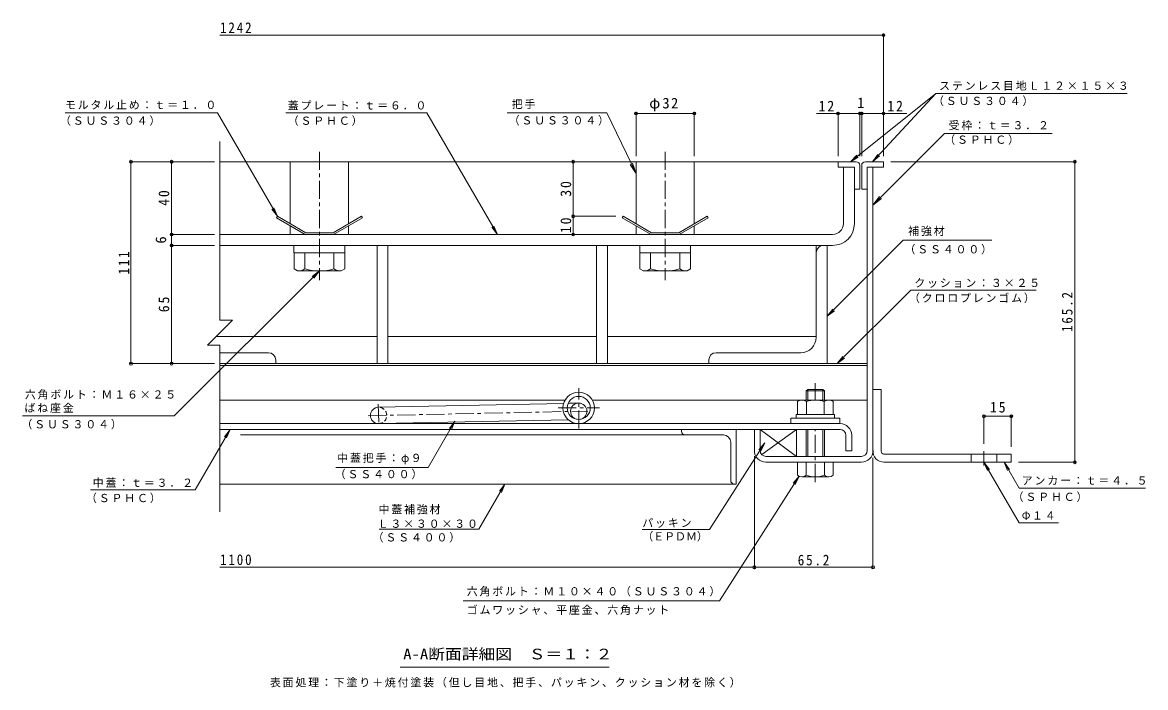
# Model space of a CAD drawing. Units: millimetres on the paper, enlarged 10 times, with parts at other scales. Extents: x -2620 to 2719, y -1962 to 1857.
# Drawn here: x -367 to 2719, y 29 to 1857 of the extents above; entities that cross this region are included whole.
import ezdxf
from ezdxf.enums import TextEntityAlignment as Align

# ---------------------------------------------------------------- set-up
doc = ezdxf.new("R2010")
doc.units = ezdxf.units.MM
doc.header["$LTSCALE"] = 10
doc.header["$PDMODE"] = 32
doc.header["$PDSIZE"] = 8
doc.linetypes.add('CHAIN1', pattern=[8, 5, -1, 1, -1])
doc.linetypes.add('DASHED1', pattern=[1.8, 1.2, -0.6])
for name, color, linetype, lineweight in [('D-1', 2, 'Continuous', 9), ('D-2', 3, 'Continuous', 9), ('D-3', 4, 'Continuous', 9), ('D-5', 7, 'Continuous', 9), ('D-6', 6, 'Continuous', 9), ('D-7', 5, 'Continuous', 5), ('D-8', 5, 'Continuous', 5), ('D-9', 134, 'Continuous', 5), ('D-A', 3, 'Continuous', 9), ('D-B', 6, 'Continuous', 9), ('D-C', 2, 'Continuous', 9), ('D-D', 4, 'Continuous', 9), ('D-E', 3, 'Continuous', 9), ('D-F', 7, 'Continuous', 9)]:
    doc.layers.add(name, color=color, linetype=linetype, lineweight=lineweight)
doc.styles.add('ＭＳ ゴシック', font='')
doc.styles.get('ＭＳ ゴシック').set_extended_font_data('MS Gothic')

msp = doc.modelspace()

# ---------------------------------------------------------------- linework, layer by layer
at = {"layer": 'D-1'}
for p, q in [((1953.73, 680.24), (1953.73, 1459.24)), ((1969.73, 1459.24), (1953.73, 1459.24)), ((1969.73, 680.24), (1969.73, 1459.24)), ((1659.73, 680.24), (1659.73, 738.24)), ((1937.73, 664.24), (1675.73, 664.24)), ((1675.73, 648.24), (1786.23, 648.24)), ((1937.73, 648.24), (1836.23, 648.24))]:
    msp.add_line(p, q, dxfattribs=at)
msp.add_lwpolyline([(1643.73, 680.24), (1643.73, 738.24), (1659.73, 738.24)], dxfattribs=at)
for centre, radius, start, end in [((1675.73, 680.24), 32, 180, 270), ((1675.73, 680.24), 16, 180, 270), ((1937.73, 680.24), 16, 270, 0), ((1937.73, 680.24), 32, 270, 0)]:
    msp.add_arc(centre, radius, start, end, dxfattribs=at)
at = {"layer": 'D-2'}
for p, q in [((1888.73, 1459.24), (1918.73, 1459.24)), ((1888.73, 1459.24), (1888.73, 1304.24)), ((1918.73, 1304.24), (1918.73, 1459.24)), ((175.57, 1274.24), (1858.73, 1274.24)), ((175.57, 1244.24), (1858.73, 1244.24))]:
    msp.add_line(p, q, dxfattribs=at)
at = {"layer": 'D-2', "linetype": 'CHAIN1'}
for p, q in [((1161.23, 740.75), (1161.23, 851.73)), ((1104.49, 797.49), (1217.97, 797.49))]:
    msp.add_line(p, q, dxfattribs=at)
at = {"layer": 'D-2'}
for radius in [43.25, 31.75]:
    msp.add_circle((1161.23, 797.49), radius, dxfattribs=at)
for radius in [30, 60]:
    msp.add_arc((1858.73, 1304.24), radius, 270, 0, dxfattribs=at)
at = {"layer": 'D-3'}
for p, q in [((1873.73, 1474.24), (175.57, 1474.24)), ((1873.73, 1474.24), (1873.73, 1459.24)), ((1923.73, 1474.24), (1873.73, 1474.24)), ((1873.73, 1459.24), (1918.73, 1459.24)), ((1918.73, 1459.24), (1918.73, 1399.24)), ((1933.73, 1464.24), (1933.73, 1399.24)), ((1938.73, 1464.24), (1938.73, 1399.24)), ((1948.73, 1474.24), (1998.73, 1474.24)), ((1998.73, 1459.24), (1953.73, 1459.24)), ((1953.73, 1399.24), (1953.73, 1459.24)), ((1998.73, 1474.24), (1998.73, 1459.24)), ((1918.73, 1399.24), (1933.73, 1399.24)), ((1953.73, 1399.24), (1938.73, 1399.24)), ((333.29, 1324.24), (330.79, 1319.91)), ((330.79, 1319.91), (409.89, 1274.24)), ((333.29, 1324.24), (411.23, 1279.24)), ((564.17, 1324.24), (486.23, 1279.24)), ((566.67, 1319.91), (487.57, 1274.24)), ((564.17, 1324.24), (566.67, 1319.91)), ((1283.29, 1324.24), (1280.79, 1319.91)), ((1280.79, 1319.91), (1359.89, 1274.24)), ((1283.29, 1324.24), (1361.23, 1279.24)), ((1514.17, 1324.24), (1436.23, 1279.24)), ((1516.67, 1319.91), (1437.57, 1274.24)), ((1514.17, 1324.24), (1516.67, 1319.91)), ((409.89, 1274.24), (487.57, 1274.24)), ((486.23, 1279.24), (411.23, 1279.24)), ((1359.89, 1274.24), (1437.57, 1274.24)), ((1436.23, 1279.24), (1361.23, 1279.24))]:
    msp.add_line(p, q, dxfattribs=at)
for centre, start, end in [((1923.73, 1464.24), 0, 90), ((1948.73, 1464.24), 90, 180)]:
    msp.add_arc(centre, 10, start, end, dxfattribs=at)
at = {"layer": 'D-5'}
for p, q in [((2142.28, 1661.64), (1907.64, 1474.24)), ((2142.28, 1661.64), (1968.76, 1474.24)), ((2142.28, 1661.64), (2668.12, 1661.64)), ((-250.05, 1608.99), (168.88, 1608.99)), ((168.88, 1608.99), (333.29, 1324.24)), ((356.41, 1608.99), (743.59, 1608.99)), ((937.89, 1274.24), (743.59, 1608.99)), ((1238.32, 1608.99), (965.06, 1608.99)), ((1238.32, 1608.99), (1318.73, 1441.9)), ((2166.12, 1552.28), (1969.73, 1355.21)), ((2166.12, 1552.28), (2462.46, 1552.28)), ((1907.64, 1474.24), (1924.97, 1492.26)), ((1907.64, 1474.24), (1929.05, 1487.16)), ((1968.76, 1474.24), (1983.21, 1494.64)), ((1968.76, 1474.24), (1987.99, 1490.21)), ((1318.73, 1441.9), (1302.3, 1467.01)), ((1318.73, 1441.9), (1309.36, 1470.4)), ((1969.73, 1355.21), (1987.95, 1379.04)), ((1969.73, 1355.21), (1993.5, 1373.51)), ((333.29, 1324.24), (318.07, 1344.08)), ((333.29, 1324.24), (323.72, 1347.34)), ((937.89, 1274.24), (928.27, 1297.32)), ((937.89, 1274.24), (922.62, 1294.04)), ((2296.23, 1258.46), (2052.67, 1258.46)), ((448.73, 1174.24), (428.89, 1159.02)), ((2073.77, 1121.33), (2418.31, 1121.33)), ((1843.73, 1049.52), (1863.56, 1064.74)), ((1871.68, 919.24), (1891.51, 934.46)), ((49.82, 775.33), (-367.16, 775.33)), ((821.24, 760.89), (805.98, 741.09)), ((821.24, 760.89), (811.62, 737.81)), ((107.23, 572.41), (203.48, 738.24)), ((203.48, 738.24), (188.21, 718.44)), ((203.48, 738.24), (193.86, 715.16)), ((1520.49, 463.12), (1672.22, 701.22)), ((1672.22, 701.22), (1656.14, 682.07)), ((1672.22, 701.22), (1661.65, 678.56)), ((2274.73, 648.24), (2284.3, 625.14)), ((2274.73, 648.24), (2289.95, 628.4)), ((2274.73, 648.24), (2371.14, 481.25)), ((2330.03, 648.24), (2371.14, 577.03)), ((2330.03, 648.24), (2339.59, 625.14)), ((2330.03, 648.24), (2345.25, 628.4)), ((886.53, 464.29), (958.47, 588.24)), ((958.47, 588.24), (943.2, 568.44)), ((958.47, 588.24), (948.85, 565.16)), ((1548.27, 267.11), (1766.68, 609.86)), ((1766.68, 609.86), (1750.61, 590.71)), ((1766.68, 609.86), (1756.11, 587.21)), ((-180.49, 572.41), (107.23, 572.41)), ((2371.14, 577.03), (2718.58, 577.03)), ((612.46, 464.29), (886.53, 464.29)), ((1335.92, 463.12), (1520.49, 463.12)), ((2371.14, 481.25), (2479.19, 481.25)), ((843.4, 267.11), (1548.27, 267.11)), ((1245.24, 84.9), (670.24, 84.9))]:
    msp.add_line(p, q, dxfattribs=at)
for points in [[(2052.67, 1258.46), (1843.73, 1049.52), (1858.95, 1069.35)], [(49.82, 775.33), (448.73, 1174.24), (433.51, 1154.41)], [(2073.77, 1121.33), (1871.68, 919.24), (1886.9, 939.08)], [(493.85, 633.97), (747.58, 633.97), (821.24, 760.89)]]:
    msp.add_lwpolyline(points, dxfattribs=at)
at = {"layer": 'D-6'}
for p, q in [((1953.73, 1368.23), (1953.73, 1353.23)), ((175.57, 919.24), (1953.73, 919.24)), ((175.57, 914.24), (1953.73, 914.24)), ((1123.85, 819.24), (175.57, 819.24)), ((610.76, 799.23), (1119.79, 809.88)), ((1132.11, 810.13), (1160.76, 810.73)), ((1198.61, 819.24), (1768.73, 819.24)), ((1853.73, 819.24), (1953.73, 819.24)), ((611.7, 754.24), (1132.53, 765.13)), ((1161.23, 765.73), (1161.7, 765.74)), ((1659.73, 738.24), (1659.73, 680.24)), ((1664.25, 669.09), (1759.73, 738.24))]:
    msp.add_line(p, q, dxfattribs=at)
at = {"layer": 'D-6', "linetype": 'CHAIN1'}
for p, q in [((610.57, 808.24), (611.82, 748.36)), ((582.71, 776.14), (1186.51, 788.77))]:
    msp.add_line(p, q, dxfattribs=at)
at = {"layer": 'D-6'}
msp.add_lwpolyline([(1675.73, 664.24), (1759.73, 664.24), (1759.73, 738.24), (1659.73, 738.24), (1759.73, 664.24)], dxfattribs=at)
msp.add_circle((1161.23, 788.24), 22.5, dxfattribs=at)
msp.add_arc((611.23, 776.74), 22.5, 90, 270, dxfattribs=at)
at = {"layer": 'D-6', "linetype": 'DASHED1'}
msp.add_arc((611.23, 776.74), 22.5, 270, 90, dxfattribs=at)
at = {"layer": 'D-7', "linetype": 'CHAIN1'}
for p, q in [((1811.23, 819.24), (1811.23, 865.9)), ((1811.23, 593.85), (1811.23, 738.24))]:
    msp.add_line(p, q, dxfattribs=at)
at = {"layer": 'D-7'}
for p, q in [((1790.29, 848.24), (1786.23, 844.18)), ((1836.23, 844.18), (1786.23, 844.18)), ((1786.23, 819.24), (1786.23, 844.18)), ((1832.17, 848.24), (1790.29, 848.24)), ((1790.29, 819.24), (1790.29, 848.24)), ((1832.17, 848.24), (1836.23, 844.18)), ((1832.17, 819.24), (1832.17, 848.24)), ((1836.23, 844.18), (1836.23, 820.74)), ((1836.23, 844.18), (1836.23, 819.24)), ((1786.23, 738.24), (1786.23, 664.24)), ((1790.29, 664.24), (1790.29, 738.24)), ((1832.17, 664.24), (1832.17, 738.24)), ((1836.23, 738.24), (1836.23, 664.24)), ((1860.23, 648.24), (1762.23, 648.24)), ((1762.23, 612.71), (1762.23, 648.24)), ((1786.23, 648.24), (1786.23, 612.71)), ((1836.23, 648.24), (1836.23, 612.71)), ((1860.23, 612.71), (1860.23, 648.24)), ((1848.23, 608.24), (1774.23, 608.24))]:
    msp.add_line(p, q, dxfattribs=at)
at = {"layer": 'D-7', "color": 2, "lineweight": 9}
for p, q in [((1762.15, 815.44), (1768.73, 819.24)), ((1762.15, 815.44), (1762.15, 779.24)), ((1853.73, 819.24), (1768.73, 819.24)), ((1786.69, 815.44), (1786.69, 779.24)), ((1835.77, 815.44), (1835.77, 779.24))]:
    msp.add_line(p, q, dxfattribs=at)
at = {"layer": 'D-7', "color": 6, "lineweight": 9}
for p, q in [((1758.73, 779.24), (1758.73, 769.24)), ((1758.73, 769.24), (1863.73, 769.24))]:
    msp.add_line(p, q, dxfattribs=at)
at = {"layer": 'D-7', "color": 134}
for p, q in [((1743.73, 769.24), (1743.73, 754.24)), ((1743.73, 769.24), (1878.73, 769.24)), ((1743.73, 754.24), (1878.73, 754.24)), ((1878.73, 769.24), (1878.73, 754.24))]:
    msp.add_line(p, q, dxfattribs=at)
at = {"layer": 'D-7', "color": 2, "lineweight": 9}
msp.add_lwpolyline([(1853.73, 819.24), (1860.3, 815.44), (1860.3, 779.24), (1762.15, 779.24)], dxfattribs=at)
at = {"layer": 'D-7', "color": 6, "lineweight": 9}
msp.add_lwpolyline([(1758.73, 779.24), (1863.73, 779.24), (1863.73, 769.24)], dxfattribs=at)
at = {"layer": 'D-7', "color": 2, "lineweight": 9}
for centre, radius, start, end in [((1776.64, 790.36), 28.97, 94.38438, 120), ((1773.66, 795.04), 24.21, 57.42749, 88.18784), ((1811.23, 738.03), 81.2, 72.41188, 107.5881), ((1848.8, 795.04), 24.21, 91.81215, 122.57249), ((1845.82, 790.36), 28.97, 59.99998, 85.6156)]:
    msp.add_arc(centre, radius, start, end, dxfattribs=at)
at = {"layer": 'D-7'}
for centre, radius, start, end in [((1774.23, 626.57), 18.33, 229.1022, 310.89809), ((1811.23, 680.32), 72.08, 249.70546, 290.29454), ((1848.23, 626.57), 18.33, 229.10191, 310.8978)]:
    msp.add_arc(centre, radius, start, end, dxfattribs=at)
at = {"layer": 'D-8'}
for p, q in [((175.57, 1244.24), (1843.73, 1244.24)), ((1843.73, 1244.24), (1843.73, 919.24)), ((1843.73, 919.24), (175.57, 919.24))]:
    msp.add_line(p, q, dxfattribs=at)
at = {"layer": 'D-9'}
for p, q in [((1833.73, 1244.24), (1843.73, 1244.24)), ((1843.73, 919.24), (1843.73, 1244.24)), ((379.23, 1224.24), (379.23, 1179.87)), ((408.73, 1179.73), (408.73, 1224.24)), ((488.73, 1179.73), (488.73, 1224.24)), ((518.23, 1224.24), (518.23, 1179.73)), ((1329.23, 1224.24), (1329.23, 1179.87)), ((1358.73, 1179.73), (1358.73, 1224.24)), ((1438.73, 1179.73), (1438.73, 1224.24)), ((1468.23, 1224.24), (1468.23, 1179.73)), ((1813.73, 991.74), (1813.73, 1224.24)), ((388.77, 1174.36), (379.23, 1179.87)), ((508.73, 1174.24), (388.98, 1174.24)), ((508.73, 1174.24), (518.23, 1179.73)), ((1338.77, 1174.36), (1329.23, 1179.87)), ((1458.73, 1174.24), (1338.98, 1174.24)), ((1458.73, 1174.24), (1468.23, 1179.73)), ((175.57, 949.24), (308.73, 949.24)), ((328.73, 929.24), (328.73, 919.24)), ((1518.73, 929.24), (1518.73, 919.24)), ((1771.23, 949.24), (1538.73, 949.24)), ((328.73, 919.24), (175.57, 919.24)), ((1518.73, 919.24), (1843.73, 919.24))]:
    msp.add_line(p, q, dxfattribs=at)
for centre, radius, start, end in [((1833.73, 1224.24), 20, 90, 180), ((390.02, 1208.75), 34.53, 267.86055, 302.81094), ((448.73, 1322.84), 148.6, 254.38446, 285.61554), ((507.44, 1208.75), 34.53, 237.18906, 272.13945), ((1340.02, 1208.75), 34.53, 267.86055, 302.81094), ((1398.73, 1322.84), 148.6, 254.38446, 285.61554), ((1457.44, 1208.75), 34.53, 237.18906, 272.13945), ((1771.23, 991.74), 42.5, 270, 0), ((308.73, 929.24), 20, 0, 90), ((1538.73, 929.24), 20, 90, 180)]:
    msp.add_arc(centre, radius, start, end, dxfattribs=at)
at = {"layer": 'D-A'}
for p, q in [((1879.23, 754.24), (175.57, 754.24)), ((175.57, 738.24), (1879.23, 738.24)), ((1895.23, 722.24), (1895.23, 679.24)), ((1911.23, 722.24), (1911.23, 679.24)), ((1895.23, 679.24), (1911.23, 679.24))]:
    msp.add_line(p, q, dxfattribs=at)
for radius in [32, 16]:
    msp.add_arc((1879.23, 722.24), radius, 0, 90, dxfattribs=at)
at = {"layer": 'D-B'}
for p, q in [((1443.73, 738.24), (232.1, 738.24)), ((1453.73, 723.24), (232.1, 723.24)), ((1443.73, 738.24), (1593.73, 738.24)), ((1443.73, 733.24), (1443.73, 738.24)), ((1453.73, 723.24), (1558.73, 723.24)), ((1593.73, 738.24), (1593.73, 588.24)), ((1578.73, 598.24), (1578.73, 703.24)), ((1588.73, 588.24), (175.57, 588.24)), ((1588.73, 588.24), (1593.73, 588.24))]:
    msp.add_line(p, q, dxfattribs=at)
for centre, radius, start, end in [((1453.73, 733.24), 10, 180, 270), ((1558.73, 703.24), 20, 0, 90), ((1588.73, 598.24), 10, 180, 270)]:
    msp.add_arc(centre, radius, start, end, dxfattribs=at)
at = {"layer": 'D-C', "linetype": 'CHAIN1'}
for p, q in [((448.73, 1501.92), (448.73, 1148.61)), ((1398.73, 1501.92), (1398.73, 1148.61))]:
    msp.add_line(p, q, dxfattribs=at)
at = {"layer": 'D-C'}
for p, q in [((368.73, 1474.24), (528.73, 1474.24)), ((368.73, 1303.78), (368.73, 1474.24)), ((528.73, 1303.78), (528.73, 1474.24)), ((1318.73, 1474.24), (1478.73, 1474.24)), ((1318.73, 1303.78), (1318.73, 1474.24)), ((1478.73, 1303.78), (1478.73, 1474.24)), ((368.73, 1274.24), (368.73, 1298.01)), ((528.73, 1274.24), (528.73, 1298.01)), ((1318.73, 1274.24), (1318.73, 1298.01)), ((1478.73, 1274.24), (1478.73, 1298.01)), ((528.73, 1274.24), (368.73, 1274.24)), ((1478.73, 1274.24), (1318.73, 1274.24))]:
    msp.add_line(p, q, dxfattribs=at)
at = {"layer": 'D-C', "color": 134, "lineweight": 5}
for p, q in [((378.73, 1244.24), (518.73, 1244.24)), ((518.73, 1244.24), (518.73, 1224.24)), ((1328.73, 1244.24), (1468.73, 1244.24)), ((1468.73, 1244.24), (1468.73, 1224.24))]:
    msp.add_line(p, q, dxfattribs=at)
for points in [[(378.73, 1244.24), (378.73, 1224.24), (518.73, 1224.24)], [(1328.73, 1244.24), (1328.73, 1224.24), (1468.73, 1224.24)]]:
    msp.add_lwpolyline(points, dxfattribs=at)
at = {"layer": 'D-D'}
for p, q in [((175.57, 1244.24), (607.06, 1244.24)), ((607.06, 1244.24), (607.06, 994.24)), ((637.06, 1244.24), (637.06, 994.24)), ((1210.4, 1244.24), (637.06, 1244.24)), ((1210.4, 994.24), (1210.4, 1244.24)), ((1813.73, 1244.24), (1240.4, 1244.24)), ((1240.4, 1244.24), (1240.4, 994.24)), ((1813.73, 994.24), (1813.73, 1244.24)), ((607.06, 994.24), (165.75, 994.24)), ((637.06, 994.24), (1210.4, 994.24)), ((1240.4, 994.24), (1813.73, 994.24))]:
    msp.add_line(p, q, dxfattribs=at)
at = {"layer": 'D-E', "color": 2}
for p, q in [((607.06, 1244.24), (607.06, 919.24)), ((637.06, 1244.24), (607.06, 1244.24)), ((637.06, 919.24), (637.06, 1244.24)), ((1210.4, 919.24), (1210.4, 1244.24)), ((1210.4, 1244.24), (1240.4, 1244.24)), ((1240.4, 1244.24), (1240.4, 919.24)), ((607.06, 919.24), (637.06, 919.24)), ((1240.4, 919.24), (1210.4, 919.24))]:
    msp.add_line(p, q, dxfattribs=at)
at = {"layer": 'D-E'}
for p, q in [((1969.73, 848.24), (1969.73, 680.24)), ((1969.73, 848.24), (1992.23, 848.24)), ((1992.23, 678.24), (1992.23, 848.24)), ((1999.73, 670.74), (2349.73, 670.74)), ((2349.73, 648.24), (1999.73, 648.24)), ((2239.73, 648.24), (2239.73, 670.74)), ((2309.73, 648.24), (2309.73, 670.74)), ((2349.73, 670.74), (2349.73, 648.24))]:
    msp.add_line(p, q, dxfattribs=at)
at = {"layer": 'D-E', "linetype": 'CHAIN1'}
msp.add_line((2274.73, 639.5), (2274.73, 678.95), dxfattribs=at)
at = {"layer": 'D-E'}
for radius, start in [(30, 176.17647), (7.5, 180.00027)]:
    msp.add_arc((1999.73, 678.24), radius, start, 270, dxfattribs=at)
at = {"layer": 'D-F'}
for p, q in [((1998.73, 1822.22), (175.57, 1822.22)), ((1998.73, 1489.24), (1998.73, 1827.22)), ((1318.73, 1489.24), (1318.73, 1611.86)), ((1318.73, 1606.86), (1478.73, 1606.86)), ((1478.73, 1489.24), (1478.73, 1611.86)), ((1814.16, 1606.86), (1933.73, 1606.86)), ((1873.73, 1489.24), (1873.73, 1611.86)), ((1933.73, 1489.24), (1933.73, 1611.86)), ((1933.73, 1606.86), (1938.73, 1606.86)), ((1938.73, 1489.24), (1938.73, 1611.86)), ((1938.73, 1606.86), (2063.08, 1606.86)), ((175.57, 1530), (175.57, 1038.48)), ((160.57, 1474.24), (-71.97, 1474.24)), ((-68.97, 919.24), (-68.97, 1474.24)), ((42.46, 1274.24), (42.46, 1474.24)), ((1145.88, 1324.24), (1145.88, 1474.24)), ((2527.36, 1474.24), (2018.73, 1474.24)), ((2524.36, 648.24), (2524.36, 1474.24)), ((1142.88, 1324.24), (1263.29, 1324.24)), ((1145.88, 1274.24), (1145.88, 1324.24)), ((160.57, 1274.24), (37.46, 1274.24)), ((42.46, 1244.24), (42.46, 1274.24)), ((160.57, 1244.24), (37.46, 1244.24)), ((42.46, 919.24), (42.46, 1244.24)), ((175.57, 969.66), (141.17, 969.66)), ((175.57, 969.66), (175.57, 511.7)), ((-71.97, 919.24), (160.57, 919.24)), ((2274.73, 777.49), (2274.73, 698.95)), ((2274.73, 774.49), (2349.73, 774.49)), ((2349.73, 777.49), (2349.73, 690.74)), ((1643.72, 665.24), (1643.72, 354.34)), ((1969.73, 356.34), (1969.73, 660.24)), ((2527.36, 648.24), (2369.73, 648.24)), ((1643.72, 359.34), (175.57, 359.34)), ((1643.72, 359.34), (1969.73, 359.34))]:
    msp.add_line(p, q, dxfattribs=at)
msp.add_lwpolyline([(175.57, 1038.48), (209.98, 1038.48), (141.17, 969.66)], dxfattribs=at)
for p in [(1998.73, 1822.22), (1318.73, 1606.86), (1478.73, 1606.86), (1873.73, 1606.86), (1933.73, 1606.86), (1938.73, 1606.86), (1998.73, 1606.86), (-68.97, 1474.24), (42.46, 1474.24), (1145.88, 1474.24), (2524.36, 1474.24), (1145.88, 1324.24), (42.46, 1274.24), (1145.88, 1274.24), (42.46, 1244.24), (-68.97, 919.24), (42.46, 919.24), (2274.73, 774.49), (2349.73, 774.49), (2524.36, 648.24), (1643.72, 359.34), (1969.73, 359.34)]:
    msp.add_point(p, dxfattribs=at)

# ---------------------------------------------------------------- texts
at = {"layer": 'D-5', "style": 'ＭＳ ゴシック'}
msp.add_text('（ＥＰＤＭ）', height=21.99, dxfattribs=at).set_placement((1335.92, 426.55), align=Align.BOTTOM_LEFT)
at = {"layer": 'D-5', "color": 2, "style": 'ＭＳ ゴシック', "width": 1.15}
msp.add_text('A-A断面詳細図\u3000Ｓ＝１：２', height=29.33, dxfattribs=at).set_placement((678.99, 97.4), align=Align.BOTTOM_LEFT)
at = {"layer": 'D-5', "char_height": 21.99, "attachment_point": 7, "style": 'ＭＳ ゴシック'}
for s, insert in [('\\T1.17;ステンレス目地Ｌ１２×１５×３', (2151.47, 1669.81)), ('\\T1.17;モルタル止め：ｔ＝１．０', (-250.45, 1618)), ('\\T1.17;蓋プレート：ｔ＝６．０', (361.74, 1616.54)), ('\\T1.17;把手', (977.16, 1618.83)), ('\\T1.17;（ＳＵＳ３０４）', (2134.63, 1627.37)), ('\\T1.17;（ＳＵＳ３０４）', (-264.01, 1573.09)), ('\\T1.17;（ＳＰＨＣ）', (361.74, 1572.87)), ('\\T1.17;（ＳＵＳ３０４）', (968.74, 1573.93)), ('\\T1.17;受枠：ｔ＝３．２', (2177.62, 1560.84)), ('\\T1.17;（ＳＰＨＣ）', (2165.46, 1520.69)), ('\\T1.17;補強材', (2066.43, 1269.94)), ('\\T1.17;（ＳＳ４００）', (2056.23, 1219.41)), ('\\T1.17;クッション：３×２５', (2083.32, 1127.66)), ('\\T1.17;（クロロプレンゴム）', (2068.5, 1085.56)), ('\\T1.17;六角ボルト：Ｍ１６×２５', (-360.64, 820.69)), ('\\T1.17;ばね座金', (-361.68, 783.96)), ('\\T1.17;（ＳＵＳ３０４）', (-369.94, 738.4)), ('\\T1.17;中蓋把手：φ９', (497.57, 642.86)), ('\\T1.17;（ＳＳ４００）', (490.92, 601.32)), ('\\T1.17;中蓋：ｔ＝３．２', (-174.06, 578.11)), ('\\T1.17;アンカー：ｔ＝４．５', (2378.44, 585.55)), ('\\T1.17;（ＳＰＨＣ）', (-192.73, 535.55)), ('\\T1.17;（ＳＰＨＣ）', (2353.46, 538.95)), ('\\T1.17;中蓋補強材', (611.18, 504.79)), ('\\T1.17;パッキン', (1335.92, 467.94)), ('\\T1.17;Φ１４', (2378.44, 489.77)), ('\\T1.17;Ｌ３×３０×３０', (608.83, 467.6)), ('\\T1.17;（ＳＳ４００）', (594.99, 427.46)), ('\\T1.17;六角ボルト：Ｍ１０×４０（ＳＵＳ３０４）', (853.54, 279.13)), ('\\T1.17;ゴムワッシャ、平座金、六角ナット', (853.54, 228.3)), ('\\T1.17;表面処理：下塗り＋焼付塗装（但し目地、把手、パッキン、クッション材を除く）', (312.74, 28.77))]:
    msp.add_mtext(s, dxfattribs=dict(at, insert=insert))
at = {"layer": 'D-F', "color": 2, "style": 'ＭＳ ゴシック'}
msp.add_text('1', height=29.33, dxfattribs=at).set_placement((1926.23, 1612.86), align=Align.BOTTOM_LEFT)
msp.add_text('6', height=29.33, rotation=90, dxfattribs=at).set_placement((36.46, 1249.24), align=Align.BOTTOM_LEFT)
at = {"layer": 'D-F', "color": 2, "char_height": 29.33, "attachment_point": 7, "style": 'ＭＳ ゴシック'}
for s, insert in [('\\T1.28;\\W0.9;1242', (175.57, 1828.22)), ('\\T1.19;φ32', (1354.98, 1612.86)), ('\\T1.27;\\W0.95;12', (1820.27, 1612.86)), ('\\T1.27;\\W0.95;12', (2009.01, 1612.86)), ('\\T1.27;\\W0.95;15', (2290.98, 784.49)), ('\\T1.28;\\W0.9;1100', (175.57, 365.34)), ('\\T1.28;\\W0.9;65.2', (1762.98, 364.34))]:
    msp.add_mtext(s, dxfattribs=dict(at, insert=insert))
at = {"layer": 'D-F', "color": 2, "char_height": 29.33, "attachment_point": 7, "rotation": 90, "style": 'ＭＳ ゴシック'}
for s, insert in [('\\T1.27;\\W0.95;40', (36.46, 1352.99)), ('\\T1.27;\\W0.95;30', (1140.88, 1377.99)), ('\\T1.27;\\W0.95;10', (1140.88, 1277.99)), ('\\T1.27;\\W0.9;111', (-73.97, 1164.24)), ('\\T1.28;\\W0.9;165.2', (2518.36, 1006.24)), ('\\T1.27;\\W0.95;65', (36.46, 1060.49))]:
    msp.add_mtext(s, dxfattribs=dict(at, insert=insert))

doc.saveas('drawing.dxf')
